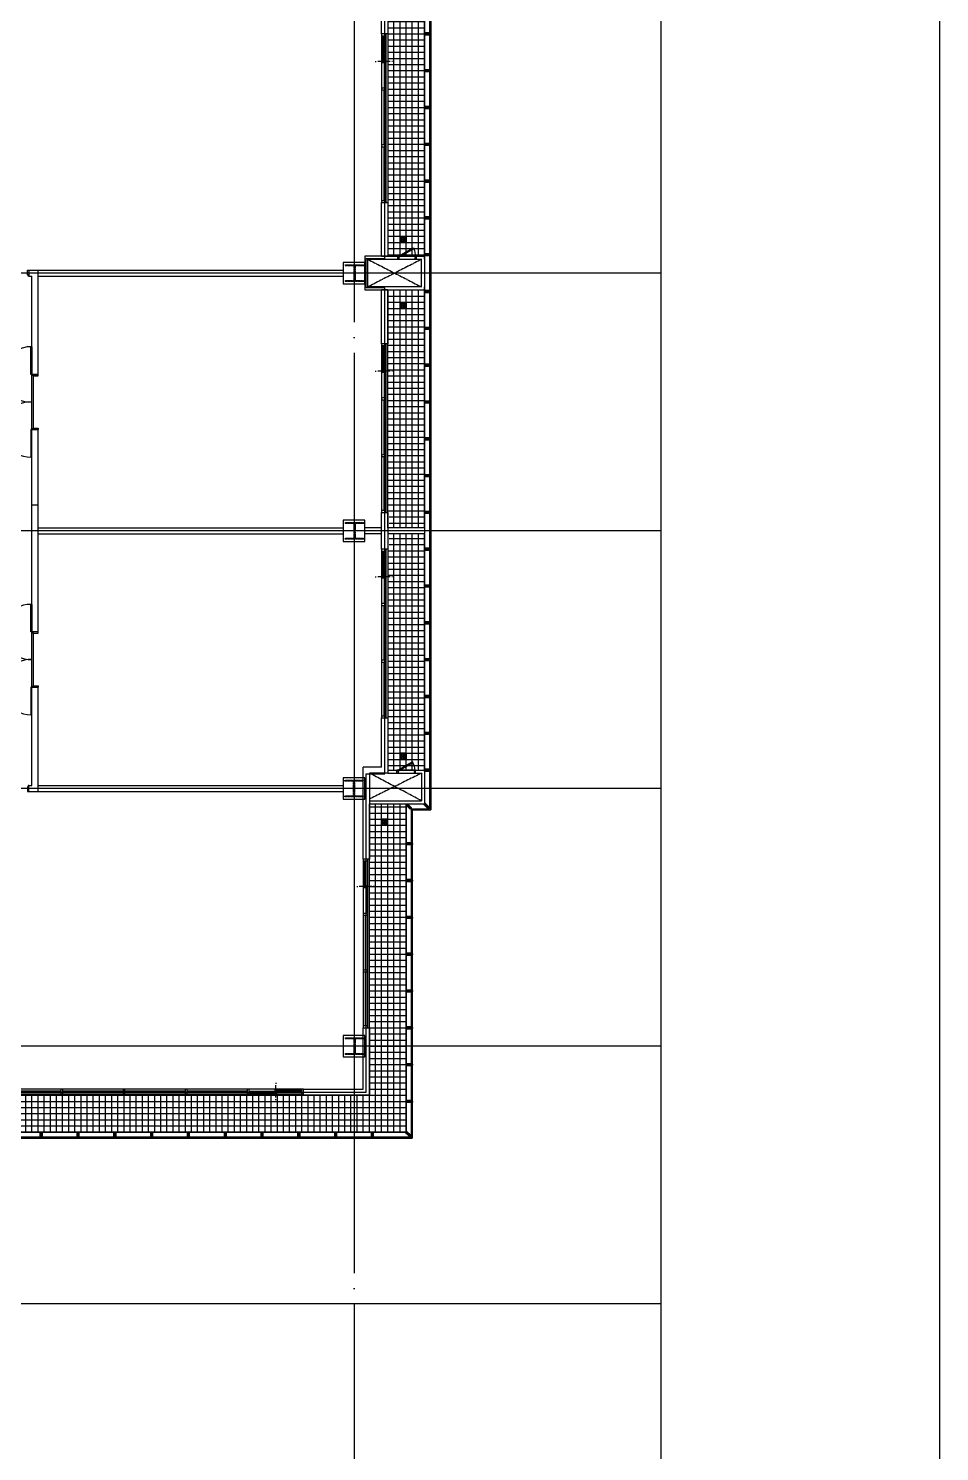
# Model space of a CAD drawing. Header units: millimetres. Extents: x 0 to 252000, y 0 to 178200.
# Drawn here: x 89728 to 119433, y 60589 to 106978 of the extents above; entities that cross this region are included whole.
import ezdxf

# ---------------------------------------------------------------- set-up
doc = ezdxf.new("R2010")
doc.units = ezdxf.units.MM
for name, pattern in [('CEN', [62, 60, -1, 0, -1]), ('CONTINOUS', [0]), ('HID', [3.2, 2, -1.2]), ('HIDDEN', [2, 1, -1])]:
    doc.linetypes.add(name, pattern=pattern)
doc.layers.get('Defpoints').update_dxf_attribs({"color": 181})
for name, color, linetype in [('000_SRC', 7, 'HIDDEN'), ('01 CEN', 1, 'CEN'), ('02 COL', 2, 'Continuous'), ('04.Hat', 5, 'Continuous'), ('06 DOOR', 6, 'Continuous'), ('A-공장전용', 3, 'Continuous'), ('COL', 2, 'Continuous'), ('DOOR', 4, 'Continuous'), ('E1', 5, 'Continuous'), ('ele-w', 4, 'Continuous'), ('GLAZ-BAR', 7, 'Continuous'), ('HAT', 5, 'Continuous'), ('HID', 4, 'HID'), ('S- 주동 코어', 7, 'CONTINOUS'), ('VOID', 8, 'CEN'), ('Wall-P', 4, 'Continuous'), ('WID', 4, 'Continuous'), ('WID-F', 4, 'Continuous'), ('WIN', 9, 'Continuous'), ('win5', 5, 'Continuous'), ('면적(yoon)', 90, 'Continuous')]:
    doc.layers.add(name, color=color, linetype=linetype)

# ---------------------------------------------------------------- blocks, each defined once
blk = doc.blocks.new('A$C716E1D6D')
at = {"layer": 'WID', "color": 8}
for p, q in [((900, 200), (2700, 200)), ((930, 155), (2670, 155))]:
    blk.add_line(p, q, dxfattribs=at)
at = {"layer": 'WID', "color": 6}
for points in [[(0, 200), (900, 200), (900, 240), (0, 240)], [(900, 200), (930, 200), (930, 155), (945, 155), (945, 0), (900, 0)], [(2700, 200), (2670, 200), (2670, 155), (2655, 155), (2655, 0), (2700, 0)], [(3600, 200), (2700, 200), (2700, 240), (3600, 240)]]:
    blk.add_lwpolyline(points, close=True, dxfattribs=at)
at = {"layer": 'WID', "color": 5}
for centre, start, end in [((901, 247), 357.0179, 180.436), ((2699, 247), 359.564, 182.9821)]:
    blk.add_arc(centre, 901, start, end, dxfattribs=at)
blk = doc.blocks.new('SWD1800_W200')
at = {"layer": 'WID', "color": 8}
blk.add_line((-300, 200), (2100, 200), dxfattribs=at)
at = {"layer": '면적(yoon)'}
blk.add_blockref('A$C716E1D6D', (-900, 0), dxfattribs=at)
blk = doc.blocks.new('SRC^^')
at = {"layer": '000_SRC'}
for points in [[(3774976, -6974455), (3774976, -6974423), (3775262, -6974423), (3775262, -6973944), (3774976, -6973944), (3774976, -6973912), (3775580, -6973912), (3775580, -6973944), (3775294, -6973944), (3775294, -6974423), (3775580, -6974423), (3775580, -6974455)], [(3774976, -6982855), (3774976, -6982823), (3775262, -6982823), (3775262, -6982344), (3774976, -6982344), (3774976, -6982312), (3775580, -6982312), (3775580, -6982344), (3775294, -6982344), (3775294, -6982823), (3775580, -6982823), (3775580, -6982855)], [(3774960, -6991255), (3774960, -6991223), (3775246, -6991223), (3775246, -6990744), (3774960, -6990744), (3774960, -6990712), (3775564, -6990712), (3775564, -6990744), (3775278, -6990744), (3775278, -6991223), (3775564, -6991223), (3775564, -6991255)], [(3774976, -6999655), (3774976, -6999623), (3775262, -6999623), (3775262, -6999144), (3774976, -6999144), (3774976, -6999112), (3775580, -6999112), (3775580, -6999144), (3775294, -6999144), (3775294, -6999623), (3775580, -6999623), (3775580, -6999655)]]:
    blk.add_hatch(color=7, dxfattribs=at).paths.add_polyline_path(points)
for p, q in [((3775282, -6982583), (3775242, -6982583)), ((3775282, -6990983), (3775242, -6990983)), ((3775282, -6999383), (3775242, -6999383))]:
    blk.add_line(p, q, dxfattribs=at)
for points in [[(3774976, -6974455), (3774976, -6974423), (3775262, -6974423), (3775262, -6973944), (3774976, -6973944), (3774976, -6973912), (3775580, -6973912), (3775580, -6973944), (3775294, -6973944), (3775294, -6974423), (3775580, -6974423), (3775580, -6974455), (3774976, -6974455)], [(3774976, -6982855), (3774976, -6982823), (3775262, -6982823), (3775262, -6982344), (3774976, -6982344), (3774976, -6982312), (3775580, -6982312), (3775580, -6982344), (3775294, -6982344), (3775294, -6982823), (3775580, -6982823), (3775580, -6982855), (3774976, -6982855)], [(3774960, -6991255), (3774960, -6991223), (3775246, -6991223), (3775246, -6990744), (3774960, -6990744), (3774960, -6990712), (3775564, -6990712), (3775564, -6990744), (3775278, -6990744), (3775278, -6991223), (3775564, -6991223), (3775564, -6991255), (3774960, -6991255)], [(3774976, -6999655), (3774976, -6999623), (3775262, -6999623), (3775262, -6999144), (3774976, -6999144), (3774976, -6999112), (3775580, -6999112), (3775580, -6999144), (3775294, -6999144), (3775294, -6999623), (3775580, -6999623), (3775580, -6999655), (3774976, -6999655)]]:
    blk.add_lwpolyline(points, dxfattribs=at)
blk = doc.blocks.new('B1F-SRC2')
at = {"layer": '02 COL', "color": 0}
blk.add_lwpolyline([(350, 350), (-350, 350), (-350, -350), (350, -350)], close=True, dxfattribs=at)
blk = doc.blocks.new('B1F-SRC1')
at = {"layer": '02 COL', "color": 0}
blk.add_lwpolyline([(350, 350), (-350, 350), (-350, -350), (350, -350)], close=True, dxfattribs=at)
blk = doc.blocks.new('AWB-1')
at = {"layer": 'WID'}
for points in [[(-28, 38), (-28, 40), (-30, 40), (-30, 35), (-4, 35, -0.414214), (-2, 33), (-2, 2, 0.414214), (0, 1, 0.414214), (2, 2), (2, 33, -0.414214), (4, 35), (30, 35), (30, 200), (-30, 200), (-30, 198), (-23, 198), (-21, 196), (-20, 198), (-10, 198, -0.414214), (-9, 197), (-9, 190, 0.414214), (-8, 189), (-4, 189), (-4, 191), (-7, 191), (-7, 198), (7, 198), (7, 191), (4, 191), (4, 189), (8, 189, 0.414214), (9, 190), (9, 197, -0.414214), (10, 198), (27, 198, -0.414214), (28, 197), (28, 38, -0.414214), (27, 37), (10, 37, -0.414214), (9, 38), (9, 49, 0.414214), (8, 50), (4, 50), (4, 48), (7, 48), (7, 37), (-7, 37), (-7, 48), (-4, 48), (-4, 50), (-8, 50, 0.414214), (-9, 49), (-9, 38, -0.414214), (-10, 37), (-19, 37, -0.414214), (-20, 38), (-20, 40), (-21, 42), (-23, 40), (-23, 38, -0.414214), (-24, 37), (-27, 37, -0.414214)], [(-30, 198), (-30, 40), (-23, 40), (-21, 42), (-20, 40), (-10, 44), (-10, 47, 0.414214), (-10, 47, 0.414214), (-11, 47), (-11, 45), (-19, 42), (-21, 43), (-23, 41), (-28, 41, -0.414214), (-29, 42), (-29, 196, -0.414214), (-28, 197), (-23, 197), (-21, 195), (-19, 197), (-11, 194), (-11, 192, 0.414214), (-10, 191), (-10, 191, 0.414214), (-10, 192), (-10, 194), (-20, 198), (-21, 196), (-23, 198)]]:
    blk.add_lwpolyline(points, format="xyb", close=True, dxfattribs=at)
blk.add_lwpolyline([(30, 35), (30, 200), (-30, 200), (-30, 35)], dxfattribs=at)
at = {"layer": 'WIN'}
for p, q in [((-8, 24), (-23, 24)), ((8, 24), (23, 24)), ((-8, 0), (-23, 0)), ((8, 0), (23, 0))]:
    blk.add_line(p, q, dxfattribs=at)
at = {"layer": 'WIN', "color": 8}
for p, q in [((-20, 12), (-20, 6)), ((-8, 12), (-20, 12)), ((-20, 9), (-19, 9)), ((-8, 6), (-20, 6)), ((-17, 11), (-19, 11)), ((-19, 11), (-19, 6)), ((-17, 6), (-19, 6)), ((-17, 11), (-14, 10)), ((-17, 6), (-14, 8)), ((-16, 12), (-14, 10)), ((-16, 6), (-14, 7)), ((-14, 10), (-14, 7)), ((-14, 10), (-14, 8)), ((-8, 24), (-8, 23)), ((-2, 24), (-8, 5)), ((-8, 23), (-8, 13)), ((-8, 13), (-8, 12)), ((-8, 6), (-8, 5)), ((-8, 5), (-8, 1)), ((-8, 0), (-8, 1)), ((-2, 5), (-8, 24)), ((0, 211), (0, -24)), ((2, 5), (7, 24)), ((2, 24), (7, 5)), ((8, 24), (7, 23)), ((7, 23), (7, 13)), ((7, 13), (8, 12)), ((8, 12), (20, 12)), ((8, 6), (7, 5)), ((8, 6), (20, 6)), ((7, 5), (7, 1)), ((8, 0), (7, 1)), ((16, 12), (14, 10)), ((17, 11), (14, 10)), ((14, 10), (14, 7)), ((14, 10), (14, 8)), ((17, 6), (14, 8)), ((16, 6), (14, 7)), ((17, 11), (19, 11)), ((17, 6), (19, 6)), ((19, 11), (19, 6)), ((20, 9), (19, 9)), ((20, 12), (20, 6))]:
    blk.add_line(p, q, dxfattribs=at)
for points in [[(-23, 24), (-23, 35), (-8, 35), (-8, 24)], [(-2, 24), (-2, 5), (-8, 5), (-8, 24)], [(2, 24), (2, 5), (7, 5), (7, 24)], [(23, 24), (23, 35), (8, 35), (8, 24)]]:
    blk.add_lwpolyline(points, close=True, dxfattribs=at)
for centre, radius, start, end in [((-48, 32), 18.5, 334.0161, 9.0172), ((0, 9), 8.5, 151.9275, 208.0725), ((0, -36), 36.6, 76.5803, 103.4197), ((0, 9), 8.5, 331.9275, 28.0725), ((48, 32), 18.5, 170.9828, 205.9839)]:
    blk.add_arc(centre, radius, start, end, dxfattribs=at)
blk = doc.blocks.new('AWB-2')
at = {"layer": 'WID'}
for points in [[(66, 105), (67, 107), (66, 108), (62, 105), (81, 86, -0.414214), (81, 83), (59, 61, 0.414214), (59, 59, 0.414214), (61, 59), (83, 81, -0.414214), (86, 81), (105, 62), (221, 179), (179, 221), (177, 220), (183, 214), (183, 212), (185, 212), (192, 206, -0.414214), (192, 204), (187, 199, 0.414214), (187, 198), (189, 195), (191, 197), (189, 198), (194, 203), (203, 194), (198, 189), (197, 191), (195, 189), (198, 187, 0.414214), (199, 187), (204, 192, -0.414214), (206, 192), (218, 179, -0.414214), (218, 178), (105, 66, -0.414214), (104, 66), (92, 78, -0.414214), (92, 79), (99, 87, 0.414214), (99, 88), (97, 91), (95, 89), (97, 87), (90, 80), (80, 90), (87, 97), (89, 95), (91, 97), (88, 99, 0.414214), (87, 99), (79, 92, -0.414214), (78, 92), (72, 98, -0.414214), (72, 99), (73, 101), (73, 103), (71, 103), (70, 101, -0.414214), (68, 101), (66, 104, -0.414214)], [(177, 220), (66, 108), (71, 103), (73, 103), (73, 101), (83, 97), (85, 98, 0.414214), (85, 99, 0.414214), (84, 99), (83, 98), (74, 102), (74, 104), (72, 104), (68, 108, -0.414214), (68, 108), (177, 218, -0.414214), (178, 218), (182, 214), (182, 211), (184, 211), (188, 203), (187, 202, 0.414214), (187, 201), (187, 201, 0.414214), (188, 201), (189, 203), (185, 212), (183, 212), (183, 214)]]:
    blk.add_lwpolyline(points, format="xyb", close=True, dxfattribs=at)
blk.add_lwpolyline([(105, 62), (221, 179), (179, 221), (62, 105)], dxfattribs=at)
at = {"layer": 'WIN', "color": 8}
for p, q in [((208, 208), (41, 41)), ((53, 81), (49, 77)), ((57, 69), (49, 77)), ((53, 80), (50, 77)), ((51, 75), (50, 77)), ((51, 79), (52, 78)), ((51, 75), (54, 74)), ((51, 74), (54, 73)), ((61, 73), (53, 81)), ((55, 78), (53, 80)), ((53, 65), (54, 65)), ((56, 76), (54, 73)), ((56, 76), (54, 74)), ((57, 67), (54, 65)), ((55, 79), (56, 76)), ((55, 78), (56, 76)), ((74, 77), (57, 67)), ((57, 69), (57, 67)), ((61, 63), (70, 81)), ((62, 73), (61, 73)), ((70, 80), (62, 73)), ((63, 61), (81, 70)), ((67, 57), (65, 54)), ((65, 53), (65, 54)), ((77, 74), (67, 57)), ((69, 57), (67, 57)), ((69, 57), (77, 49)), ((70, 82), (70, 80)), ((80, 70), (73, 62)), ((73, 62), (73, 61)), ((73, 61), (81, 53)), ((76, 56), (73, 54)), ((74, 51), (73, 54)), ((76, 56), (74, 54)), ((75, 51), (74, 54)), ((75, 51), (77, 50)), ((79, 55), (76, 56)), ((78, 55), (76, 56)), ((80, 53), (77, 50)), ((81, 53), (77, 49)), ((78, 55), (80, 53)), ((79, 51), (78, 52)), ((82, 70), (80, 70))]:
    blk.add_line(p, q, dxfattribs=at)
at = {"layer": 'WIN'}
for p, q in [((53, 65), (42, 75)), ((70, 82), (59, 92)), ((65, 53), (75, 42)), ((82, 70), (92, 59))]:
    blk.add_line(p, q, dxfattribs=at)
at = {"layer": 'WIN', "color": 8}
for points in [[(75, 77), (61, 63), (57, 67), (70, 81)], [(59, 92), (67, 100), (77, 89), (70, 82)], [(77, 75), (63, 61), (67, 57), (81, 70)], [(92, 59), (100, 67), (89, 77), (82, 70)]]:
    blk.add_lwpolyline(points, close=True, dxfattribs=at)
for centre, radius, start, end in [((47, 115), 18.5, 289.0161, 324.0172), ((33, 33), 36.6, 31.5803, 58.4197), ((65, 65), 8.5, 106.9275, 163.0725), ((65, 65), 8.5, 286.9275, 343.0725), ((115, 47), 18.5, 125.9828, 160.9839)]:
    blk.add_arc(centre, radius, start, end, dxfattribs=at)
blk = doc.blocks.new('AWB-3')
at = {"layer": 'WID'}
for points in [[(-37, -77), (-39, -79), (-38, -80), (-34, -76), (-53, -58, -0.414214), (-53, -55), (-31, -33, 0.414214), (-31, -31, 0.414214), (-33, -31), (-55, -53, -0.414214), (-58, -53), (-76, -34), (-193, -151), (-151, -193), (-149, -192), (-154, -186), (-154, -184), (-157, -184), (-163, -177, -0.414214), (-163, -176), (-158, -171, 0.414214), (-158, -170), (-161, -167), (-162, -168), (-161, -170), (-166, -175), (-175, -166), (-170, -161), (-168, -162), (-167, -161), (-170, -158, 0.414214), (-171, -158), (-176, -163, -0.414214), (-177, -163), (-189, -151, -0.414214), (-189, -150), (-77, -37, -0.414214), (-76, -37), (-64, -49, -0.414214), (-64, -51), (-71, -58, 0.414214), (-71, -60), (-68, -62), (-67, -61), (-69, -59), (-61, -52), (-52, -61), (-59, -69), (-61, -67), (-62, -68), (-60, -71, 0.414214), (-58, -71), (-51, -64, -0.414214), (-49, -64), (-43, -70, -0.414214), (-43, -71), (-45, -73), (-45, -75), (-43, -75), (-41, -73, -0.414214), (-40, -73), (-37, -76, -0.414214)], [(-149, -192), (-38, -80), (-43, -75), (-45, -75), (-45, -73), (-55, -68), (-57, -70, 0.414214), (-57, -71, 0.414214), (-56, -71), (-55, -69), (-46, -73), (-46, -76), (-43, -76), (-40, -79, -0.414214), (-40, -80), (-149, -189, -0.414214), (-150, -189), (-153, -186), (-153, -183), (-156, -183), (-160, -175), (-159, -173, 0.414214), (-159, -173), (-159, -173, 0.414214), (-159, -173), (-161, -174), (-157, -184), (-154, -184), (-154, -186)]]:
    blk.add_lwpolyline(points, format="xyb", close=True, dxfattribs=at)
blk.add_lwpolyline([(-76, -34), (-193, -151), (-151, -193), (-34, -76)], dxfattribs=at)
at = {"layer": 'WIN', "color": 8}
for p, q in [((-180, -180), (-13, -13)), ((-53, -25), (-48, -21)), ((-45, -33), (-53, -25)), ((-35, -33), (-53, -42)), ((-53, -41), (-52, -41)), ((-52, -25), (-48, -21)), ((-50, -27), (-52, -25)), ((-52, -41), (-45, -34)), ((-50, -23), (-50, -23)), ((-50, -27), (-47, -28)), ((-50, -27), (-47, -28)), ((-47, -23), (-48, -21)), ((-41, -29), (-48, -21)), ((-48, -46), (-39, -29)), ((-47, -23), (-46, -26)), ((-47, -28), (-45, -26)), ((-47, -28), (-46, -26)), ((-46, -23), (-45, -26)), ((-46, -48), (-29, -39)), ((-45, -34), (-45, -33)), ((-33, -35), (-42, -53)), ((-41, -29), (-39, -29)), ((-41, -52), (-34, -45)), ((-41, -53), (-41, -52)), ((-39, -29), (-36, -26)), ((-36, -24), (-36, -26)), ((-34, -45), (-33, -45)), ((-33, -45), (-25, -53)), ((-29, -39), (-26, -36)), ((-29, -41), (-29, -39)), ((-29, -41), (-21, -48)), ((-28, -47), (-26, -45)), ((-28, -47), (-26, -46)), ((-27, -50), (-28, -47)), ((-27, -50), (-28, -47)), ((-27, -50), (-25, -52)), ((-24, -36), (-26, -36)), ((-23, -46), (-26, -45)), ((-23, -47), (-26, -46)), ((-25, -52), (-21, -48)), ((-25, -53), (-21, -48)), ((-23, -47), (-21, -48)), ((-23, -50), (-23, -50))]:
    blk.add_line(p, q, dxfattribs=at)
at = {"layer": 'WIN'}
for p, q in [((-53, -41), (-64, -31)), ((-36, -24), (-47, -14)), ((-41, -53), (-31, -64)), ((-24, -36), (-14, -47))]:
    blk.add_line(p, q, dxfattribs=at)
at = {"layer": 'WIN', "color": 8}
for points in [[(-64, -31), (-71, -39), (-61, -49), (-53, -41)], [(-48, -46), (-35, -33), (-39, -29), (-53, -42)], [(-31, -64), (-39, -71), (-49, -61), (-41, -53)], [(-46, -48), (-33, -35), (-29, -39), (-42, -53)]]:
    blk.add_lwpolyline(points, close=True, dxfattribs=at)
for centre, radius, start, end in [((-87, -19), 18.5, 305.9828, 340.9839), ((-37, -37), 8.5, 106.9275, 163.0725), ((-5, -5), 36.6, 211.5803, 238.4197), ((-37, -37), 8.5, 286.9275, 343.0725), ((-19, -87), 18.5, 109.0161, 144.0172)]:
    blk.add_arc(centre, radius, start, end, dxfattribs=at)
blk = doc.blocks.new('A$C513D03CD')
at = {"layer": 'GLAZ-BAR'}
for p, q in [((0, 566), (0, 536)), ((0, 80), (0, 486)), ((0, 0), (0, 30))]:
    blk.add_line(p, q, dxfattribs=at)
blk = doc.blocks.new('AD-5500')
at = {"layer": 'WID', "color": 9}
for p, q in [((5440, 150), (60, 150)), ((60, 0), (5440, 0))]:
    blk.add_line(p, q, dxfattribs=at)
at = {"layer": 'WID'}
for p, q in [((60, 70), (870, 70)), ((60, 43), (870, 43)), ((60, 27), (870, 27)), ((930, 80), (870, 80)), ((930, 70), (870, 70)), ((930, 123), (1770, 123)), ((930, 107), (1770, 107)), ((930, 80), (1770, 80)), ((1830, 83), (3620, 83)), ((1830, 67), (3620, 67)), ((3680, 83), (5440, 83)), ((3680, 67), (5440, 67))]:
    blk.add_line(p, q, dxfattribs=at)
for points in [[(0, 0), (60, 0), (60, 150), (0, 150)], [(1770, 0), (1830, 0), (1830, 150), (1770, 150)], [(3620, 0), (3680, 0), (3680, 150), (3620, 150)], [(5440, 0), (5500, 0), (5500, 150), (5440, 150)]]:
    blk.add_lwpolyline(points, close=True, dxfattribs=at)
for points in [[(930, 80), (930, 150), (870, 150), (870, 80)], [(870, 70), (870, 0), (930, 0), (930, 70)]]:
    blk.add_lwpolyline(points, dxfattribs=at)
at = {"layer": 'GLAZ-BAR', "rotation": 180}
blk.add_blockref('A$C513D03CD', (900, 358), dxfattribs=at)
blk = doc.blocks.new('AD1727')
at = {"layer": 'Wall-P'}
for p, q in [((51100, -32900), (50500, -32900)), ((51300, -33100), (50700, -33100))]:
    blk.add_line(p, q, dxfattribs=at)
for points in [[(51300, -9000), (51100, -9000), (51100, -7800), (51300, -7800)], [(51300, -25800), (51100, -25800), (51100, -24600), (51300, -24600)]]:
    blk.add_lwpolyline(points, close=True, dxfattribs=at)
for points in [[(51100, -16250), (51100, -14500), (51300, -14500), (51300, -16250)], [(51100, -16250), (51300, -16250)], [(51300, -17350), (51300, -19100), (51100, -19100), (51100, -17350)], [(51300, -17350), (51100, -17350)], [(51100, -32900), (51100, -31300), (51300, -31300), (51300, -33100)], [(50700, -33100), (50700, -35900), (50500, -35900), (50500, -32900)], [(48550, -43600), (48550, -43400), (50500, -43400), (50500, -41400), (50700, -41400), (50700, -43600), (48550, -43600)]]:
    blk.add_lwpolyline(points, dxfattribs=at)
blk = doc.blocks.new('AD-9900')
at = {"layer": 'WID', "color": 9}
for p, q in [((-60, 0), (-9840, 0)), ((-9840, -150), (-60, -150))]:
    blk.add_line(p, q, dxfattribs=at)
at = {"layer": 'WID'}
for p, q in [((-7905, -67), (-9840, -67)), ((-7905, -83), (-9840, -83)), ((-5880, -67), (-7845, -67)), ((-5880, -83), (-7845, -83)), ((-3855, -67), (-5820, -67)), ((-3855, -83), (-5820, -83)), ((-1830, -67), (-3795, -67)), ((-1830, -83), (-3795, -83)), ((-930, -80), (-1770, -80)), ((-930, -107), (-1770, -107)), ((-930, -123), (-1770, -123)), ((-930, -70), (-870, -70)), ((-930, -80), (-870, -80)), ((-60, -27), (-870, -27)), ((-60, -43), (-870, -43)), ((-60, -70), (-870, -70))]:
    blk.add_line(p, q, dxfattribs=at)
for points in [[(-9840, 0), (-9900, 0), (-9900, -150), (-9840, -150)], [(-7845, 0), (-7905, 0), (-7905, -150), (-7845, -150)], [(-5820, 0), (-5880, 0), (-5880, -150), (-5820, -150)], [(-3795, 0), (-3855, 0), (-3855, -150), (-3795, -150)], [(-1770, 0), (-1830, 0), (-1830, -150), (-1770, -150)], [(0, 0), (-60, 0), (-60, -150), (0, -150)]]:
    blk.add_lwpolyline(points, close=True, dxfattribs=at)
for points in [[(-870, -70), (-870, 0), (-930, 0), (-930, -70)], [(-930, -80), (-930, -150), (-870, -150), (-870, -80)]]:
    blk.add_lwpolyline(points, dxfattribs=at)
at = {"layer": 'GLAZ-BAR'}
blk.add_blockref('A$C513D03CD', (-900, -358), dxfattribs=at)
blk = doc.blocks.new('SD600_W120')
at = {"layer": 'DOOR'}
for p, q in [((-600, 100), (0, 100)), ((0, 0), (-600, 0))]:
    blk.add_line(p, q, dxfattribs=at)
at = {"layer": 'DOOR', "color": 6}
for points in [[(-600, 100), (-575, 100), (-575, 57), (-560, 57), (-560, 30), (-575, 0), (-600, 0)], [(0, 100), (-25, 100), (-25, 57), (-40, 57), (-40, 30), (-25, 0), (0, 0)]]:
    blk.add_lwpolyline(points, close=True, dxfattribs=at)
at = {"layer": 'DOOR'}
blk.add_lwpolyline([(-25, 100), (-500, 374), (-520, 340), (-45, 65)], close=True, dxfattribs=at)
blk.add_arc((-25, 100), 550, 154.1706, 180, dxfattribs=at)
blk = doc.blocks.new('설비공간')
at = {"layer": 'VOID'}
for p, q in [((700, 450), (-1050, -450)), ((-1050, 450), (700, -450))]:
    blk.add_line(p, q, dxfattribs=at)
at = {"layer": 'Wall-P'}
for points in [[(-1150, 450), (-1150, 450), (-1150, 550), (-875, 550), (-875, 450), (-1050, 450)], [(700, -450), (700, 450), (-275, 450), (-275, 550), (800, 550), (800, -550)], [(-1150, 450), (-1150, -450)], [(-1050, -450), (-1050, 450)], [(800, -550), (-1150, -550), (-1150, -450)], [(-1050, -450), (700, -450)]]:
    blk.add_lwpolyline(points, dxfattribs=at)
at = {"layer": '04.Hat'}
blk.add_blockref('SD600_W120', (-275, 450), dxfattribs=at)
blk = doc.blocks.new('타워PD오픈')
at = {"layer": 'VOID'}
for p, q in [((52500, -25200), (50792, -26050)), ((52500, -26100), (50800, -25200))]:
    blk.add_line(p, q, dxfattribs=at)
at = {"layer": 'Wall-P'}
for p, q in [((51400, -25100), (51700, -25100)), ((51400, -25200), (51700, -25200)), ((51700, -25200), (51700, -25100)), ((52300, -25100), (52600, -25100)), ((52300, -25200), (52300, -25100)), ((52300, -25200), (52500, -25200)), ((52500, -25200), (52500, -26100)), ((52600, -25100), (52600, -26200)), ((50800, -26100), (52500, -26100)), ((50800, -26200), (52600, -26200))]:
    blk.add_line(p, q, dxfattribs=at)
at = {"layer": '04.Hat', "extrusion": (0, 0, -1), "zscale": -1}
blk.add_blockref('SD600_W120', (-51700, -25200), dxfattribs=at)
at = {"layer": 'COL', "xscale": -1}
blk.add_blockref('설비공간', (51450, -8900), dxfattribs=at)
blk = doc.blocks.new('XFD')
at = {"layer": 'E1', "color": 5, "linetype": 'Continuous'}
for p, q in [((195, 195), (5, 195)), ((5, 5), (5, 195)), ((195, 5), (5, 5)), ((110, 25), (90, 25)), ((90, 15), (110, 15)), ((195, 195), (195, 5))]:
    blk.add_line(p, q, dxfattribs=at)
for points in [[(60, 185), (40, 185, 1), (40, 175), (60, 175, 1), (60, 185, 1)], [(60, 165), (40, 165, 1), (40, 155), (60, 155, 1), (60, 165, 1)], [(60, 145), (40, 145, 1), (40, 135), (60, 135, 1), (60, 145, 1)], [(60, 125), (40, 125, 1), (40, 115), (60, 115, 1), (60, 125, 1)], [(60, 105), (40, 105, 1), (40, 95), (60, 95, 1), (60, 105, 1)], [(60, 85), (40, 85, 1), (40, 75), (60, 75, 1), (60, 85, 1)], [(60, 65), (40, 65, 1), (40, 55), (60, 55, 1), (60, 65, 1)], [(60, 45), (40, 45, 1), (40, 35), (60, 35, 1), (60, 45, 1)], [(60, 25), (40, 25, 1), (40, 15), (60, 15, 1), (60, 25, 1)], [(110, 185), (90, 185, 1), (90, 175), (110, 175, 1), (110, 185, 1)], [(110, 165), (90, 165, 1), (90, 155), (110, 155, 1), (110, 165, 1)], [(110, 145), (90, 145, 1), (90, 135), (110, 135, 1), (110, 145, 1)], [(110, 125), (90, 125, 1), (90, 115), (110, 115, 1), (110, 125, 1)], [(110, 105), (90, 105, 1), (90, 95), (110, 95, 1), (110, 105, 1)], [(110, 85), (90, 85, 1), (90, 75), (110, 75, 1), (110, 85, 1)], [(110, 65), (90, 65, 1), (90, 55), (110, 55, 1), (110, 65, 1)], [(110, 45), (90, 45, 1), (90, 35), (110, 35, 1), (110, 45, 1)], [(160, 185), (140, 185, 1), (140, 175), (160, 175, 1), (160, 185, 1)], [(160, 165), (140, 165, 1), (140, 155), (160, 155, 1), (160, 165, 1)], [(160, 145), (140, 145, 1), (140, 135), (160, 135, 1), (160, 145, 1)], [(160, 125), (140, 125, 1), (140, 115), (160, 115, 1), (160, 125, 1)], [(160, 105), (140, 105, 1), (140, 95), (160, 95, 1), (160, 105, 1)], [(160, 85), (140, 85, 1), (140, 75), (160, 75, 1), (160, 85, 1)], [(160, 65), (140, 65, 1), (140, 55), (160, 55, 1), (160, 65, 1)], [(160, 45), (140, 45, 1), (140, 35), (160, 35, 1), (160, 45, 1)], [(160, 25), (140, 25, 1), (140, 15), (160, 15, 1), (160, 25, 1)]]:
    blk.add_lwpolyline(points, format="xyb", dxfattribs=at)
for centre, start, end in [((90, 20), 90, 270), ((110, 20), 270, 90)]:
    blk.add_arc(centre, 5, start, end, dxfattribs=at)

msp = doc.modelspace()

# ---------------------------------------------------------------- hatches: boundary and pattern name
at = {"layer": 'HAT'}
h = msp.add_hatch(dxfattribs=at)
h.set_pattern_fill('GRID1010', color=8, scale=2, style=0)
h.set_pattern_definition([(0, (101442.57, 118003.37), (0, 200), []), (90, (101442.57, 118003.37), (-200, 1e-14), [])])
h.paths.add_polyline_path([(101443, 99553), (102643, 99553), (102643, 118003), (101443, 118003)])
h = msp.add_hatch(dxfattribs=at)
h.set_pattern_fill('GRID1010', color=8, scale=2, style=0)
h.set_pattern_definition([(0, (101442.57, 98453.37), (0, -200), []), (270, (101442.57, 98453.37), (-200, -1e-14), [])])
h.paths.add_polyline_path([(101443, 91153), (101443, 98453), (102643, 98453), (102643, 90703), (101493, 90703), (101493, 91153)])
h = msp.add_hatch(dxfattribs=at)
h.set_pattern_fill('GRID1010', color=8, scale=2, style=0)
h.set_pattern_definition([(0, (101442.57, 82753.37), (0, 200), []), (90, (101442.57, 82753.37), (-200, 1e-14), [])])
h.paths.add_polyline_path([(101443, 82803), (102643, 82803), (102643, 90503), (101493, 90503), (101493, 90053), (101443, 90053)])
h = msp.add_hatch(dxfattribs=at)
h.set_pattern_fill('GRID1010', color=8, scale=2, style=0)
h.set_pattern_definition([(0, (100842.55, 72203.37), (0, 200), []), (90, (100842.55, 72203.37), (-200, 1e-14), [])])
h.paths.add_polyline_path([(78643, 71003), (78643, 72203), (100843, 72203), (100843, 73253), (100843, 73333), (100843, 74217), (100843, 74353), (100843, 81703), (102043, 81703), (102043, 71003)])

# ---------------------------------------------------------------- linework, layer by layer
at = {"layer": '01 CEN', "ltscale": 500}
for p, q in [((100343, 127403), (100343, 54603)), ((110343, 99003), (40143, 99003)), ((110343, 90603), (40143, 90603)), ((110343, 82203), (40143, 82203)), ((110343, 73803), (40143, 73803)), ((110343, 65403), (40143, 65403))]:
    msp.add_line(p, q, dxfattribs=at)
at = {"layer": '06 DOOR', "color": 6}
for points in [[(89743, 98903), (89713, 98903), (89713, 98948), (89698, 98948), (89698, 99103), (89743, 99103)], [(89743, 82303), (89713, 82303), (89713, 82258), (89698, 82258), (89698, 82103), (89743, 82103)]]:
    msp.add_lwpolyline(points, close=True, dxfattribs=at)
at = {"layer": 'A-공장전용', "color": 21}
msp.add_lwpolyline([(79943, 72303), (100743, 72303), (100743, 79903), (100743, 79903), (100743, 81728), (100743, 81728), (100743, 82678), (101343, 82678), (101343, 98528), (100743, 98528), (100743, 99478), (101343, 99478), (101343, 117903)], dxfattribs=at)
at = {"layer": 'Defpoints'}
for points in [[(119433, 46103), (31643, 46103), (31643, 135903), (119433, 135903)], [(101443, 99553), (102643, 99553), (102643, 118003), (101443, 118003)], [(78643, 71003), (78643, 72203), (100843, 72203), (100843, 73253), (100843, 73333), (100843, 74217), (100843, 74353), (100843, 81703), (102043, 81703), (102043, 71003), (78643, 71003)]]:
    msp.add_lwpolyline(points, close=True, dxfattribs=at)
at = {"layer": 'Defpoints', "color": 11}
msp.add_lwpolyline([(110343, 54603), (40143, 54603), (40143, 127403), (110343, 127403)], close=True, dxfattribs=at)
msp.add_lwpolyline([(47643, 111003), (47643, 61803), (72643, 61803), (72643, 72703), (78443, 72703), (78443, 70803), (102243, 70803), (102243, 81503), (102843, 81503), (102843, 119403), (77843, 119403), (77843, 108503), (72643, 108503), (72643, 111003), (47643, 111003)], dxfattribs=at)
at = {"layer": 'Defpoints'}
for points in [[(101443, 91153), (101443, 98453), (102643, 98453), (102643, 90703), (101493, 90703), (101443, 90703), (101443, 91153)], [(101443, 90053), (101443, 82803), (102643, 82803), (102643, 90503), (101493, 90503), (101443, 90503), (101443, 90053)]]:
    msp.add_lwpolyline(points, dxfattribs=at)
at = {"layer": 'ele-w'}
for p, q in [((102808, 119368), (102808, 81538)), ((102843, 119403), (102843, 81503)), ((102643, 119203), (102643, 81703)), ((102043, 81703), (102043, 71003)), ((102043, 81703), (102643, 81703)), ((102208, 81538), (102208, 70838)), ((102208, 81538), (102808, 81538)), ((102243, 81503), (102243, 70803)), ((102243, 81503), (102843, 81503)), ((102043, 71003), (78643, 71003)), ((102243, 70803), (78443, 70803)), ((102243, 70803), (78443, 70803)), ((102208, 70838), (78478, 70838))]:
    msp.add_line(p, q, dxfattribs=at)
at = {"layer": 'HID'}
for p, q in [((90043, 99103), (99993, 99103)), ((90043, 98903), (99993, 98903)), ((90043, 90703), (99993, 90703)), ((90043, 90503), (99993, 90503)), ((101243, 90703), (100693, 90703)), ((101243, 90503), (100693, 90503)), ((102643, 90703), (101443, 90703)), ((102643, 90503), (101443, 90503)), ((90043, 82303), (99993, 82303)), ((90043, 82103), (99993, 82103))]:
    msp.add_line(p, q, dxfattribs=at)
at = {"layer": 'Wall-P'}
for p, q in [((89743, 99103), (90043, 99103)), ((89743, 98903), (89843, 98903)), ((89843, 95703), (89843, 98903)), ((90043, 95703), (90043, 99103)), ((89843, 95703), (90043, 95703)), ((89843, 95703), (90043, 95703)), ((89843, 93903), (90043, 93903)), ((89843, 91453), (89843, 93903)), ((89843, 93903), (90043, 93903)), ((90043, 92953), (90043, 93903)), ((90043, 91453), (90043, 93903)), ((89843, 91453), (90043, 91453)), ((89843, 91453), (90043, 91453)), ((89843, 87303), (89843, 91453)), ((90043, 87303), (90043, 91453)), ((89843, 82303), (89843, 85503)), ((89843, 85503), (90043, 85503)), ((90043, 84553), (90043, 85503)), ((90043, 82103), (90043, 84553)), ((89743, 82303), (89843, 82303)), ((89743, 82103), (90043, 82103))]:
    msp.add_line(p, q, dxfattribs=at)
at = {"layer": 'WIN', "linetype": 'Continuous'}
for points in [[(101843, 100203), (102043, 100203), (102043, 100003), (101843, 100003)], [(101843, 98053), (102043, 98053), (102043, 97853), (101843, 97853)], [(101843, 83153), (102043, 83153), (102043, 83353), (101843, 83353)], [(101243, 81003), (101443, 81003), (101443, 81203), (101243, 81203)]]:
    msp.add_lwpolyline(points, close=True, dxfattribs=at)

# ---------------------------------------------------------------- block references
at = {"layer": '02 COL'}
for name, p in [('B1F-SRC1', (100343, 99003)), ('B1F-SRC1', (100343, 90603)), ('B1F-SRC1', (100343, 82203)), ('B1F-SRC2', (100343, 73803))]:
    msp.add_blockref(name, p, dxfattribs=at)
at = {"layer": '06 DOOR', "rotation": 90}
for name, p in [('SWD1800_W200', (90043, 93903)), ('A$C716E1D6D', (90043, 84606))]:
    msp.add_blockref(name, p, dxfattribs=at)
at = {"layer": 'HID', "ltscale": 1000}
msp.add_blockref('타워PD오픈', (50043, 107903), dxfattribs=at)
at = {"layer": 'S- 주동 코어'}
msp.add_blockref('SRC^^', (-3674919, 7073187), dxfattribs=at)
at = {"layer": 'WID-F'}
for name, p, rotation in [('AWB-1', (102843, 106803), 90), ('AWB-1', (102843, 105603), 90), ('AWB-1', (102843, 104403), 90), ('AWB-1', (102843, 103203), 90), ('AWB-1', (102843, 102003), 90), ('AWB-1', (102843, 100803), 90), ('AWB-1', (102843, 99603), 90), ('AWB-1', (102843, 98403), 90), ('AWB-1', (102843, 97203), 90), ('AWB-1', (102843, 96003), 90), ('AWB-1', (102843, 94803), 90), ('AWB-1', (102843, 93603), 90), ('AWB-1', (102843, 92403), 90), ('AWB-1', (102843, 91203), 90), ('AWB-1', (102843, 90003), 90), ('AWB-1', (102843, 88803), 90), ('AWB-1', (102843, 87603), 90), ('AWB-1', (102843, 86403), 90), ('AWB-1', (102843, 85203), 90), ('AWB-1', (102843, 84003), 90), ('AWB-1', (102843, 82803), 90), ('AWB-3', (102243, 81503), 270), ('AWB-2', (102843, 81503), 90), ('AWB-1', (102243, 80403), 90), ('AWB-1', (102243, 79203), 90), ('AWB-1', (102243, 78003), 90), ('AWB-1', (102243, 76803), 90), ('AWB-1', (102243, 75603), 90), ('AWB-1', (102243, 74403), 90), ('AWB-1', (102243, 73203), 90), ('AWB-1', (102243, 72003), 90), ('AWB-2', (102243, 70803), 90)]:
    msp.add_blockref(name, p, dxfattribs=dict(at, rotation=rotation))
for p in [(90143, 70803), (91343, 70803), (92543, 70803), (93743, 70803), (94943, 70803), (96143, 70803), (97343, 70803), (98543, 70803), (99743, 70803), (100943, 70803)]:
    msp.add_blockref('AWB-1', p, dxfattribs=at)
at = {"layer": 'WIN', "linetype": 'Continuous', "rotation": 270}
for p in [(101843, 100203), (101843, 98053)]:
    msp.add_blockref('XFD', p, dxfattribs=at)
at = {"layer": 'WIN', "linetype": 'Continuous', "xscale": -1, "rotation": 270}
for p in [(101843, 83153), (101243, 81003)]:
    msp.add_blockref('XFD', p, dxfattribs=at)
at = {"layer": 'win5'}
for name, p in [('AD1727', (50143, 115803)), ('AD-9900', (98693, 72403))]:
    msp.add_blockref(name, p, dxfattribs=at)
at = {"layer": 'win5', "rotation": 270}
for p in [(101243, 106803), (101243, 96703), (101243, 90003), (100643, 79903)]:
    msp.add_blockref('AD-5500', p, dxfattribs=at)

doc.saveas('drawing.dxf')
